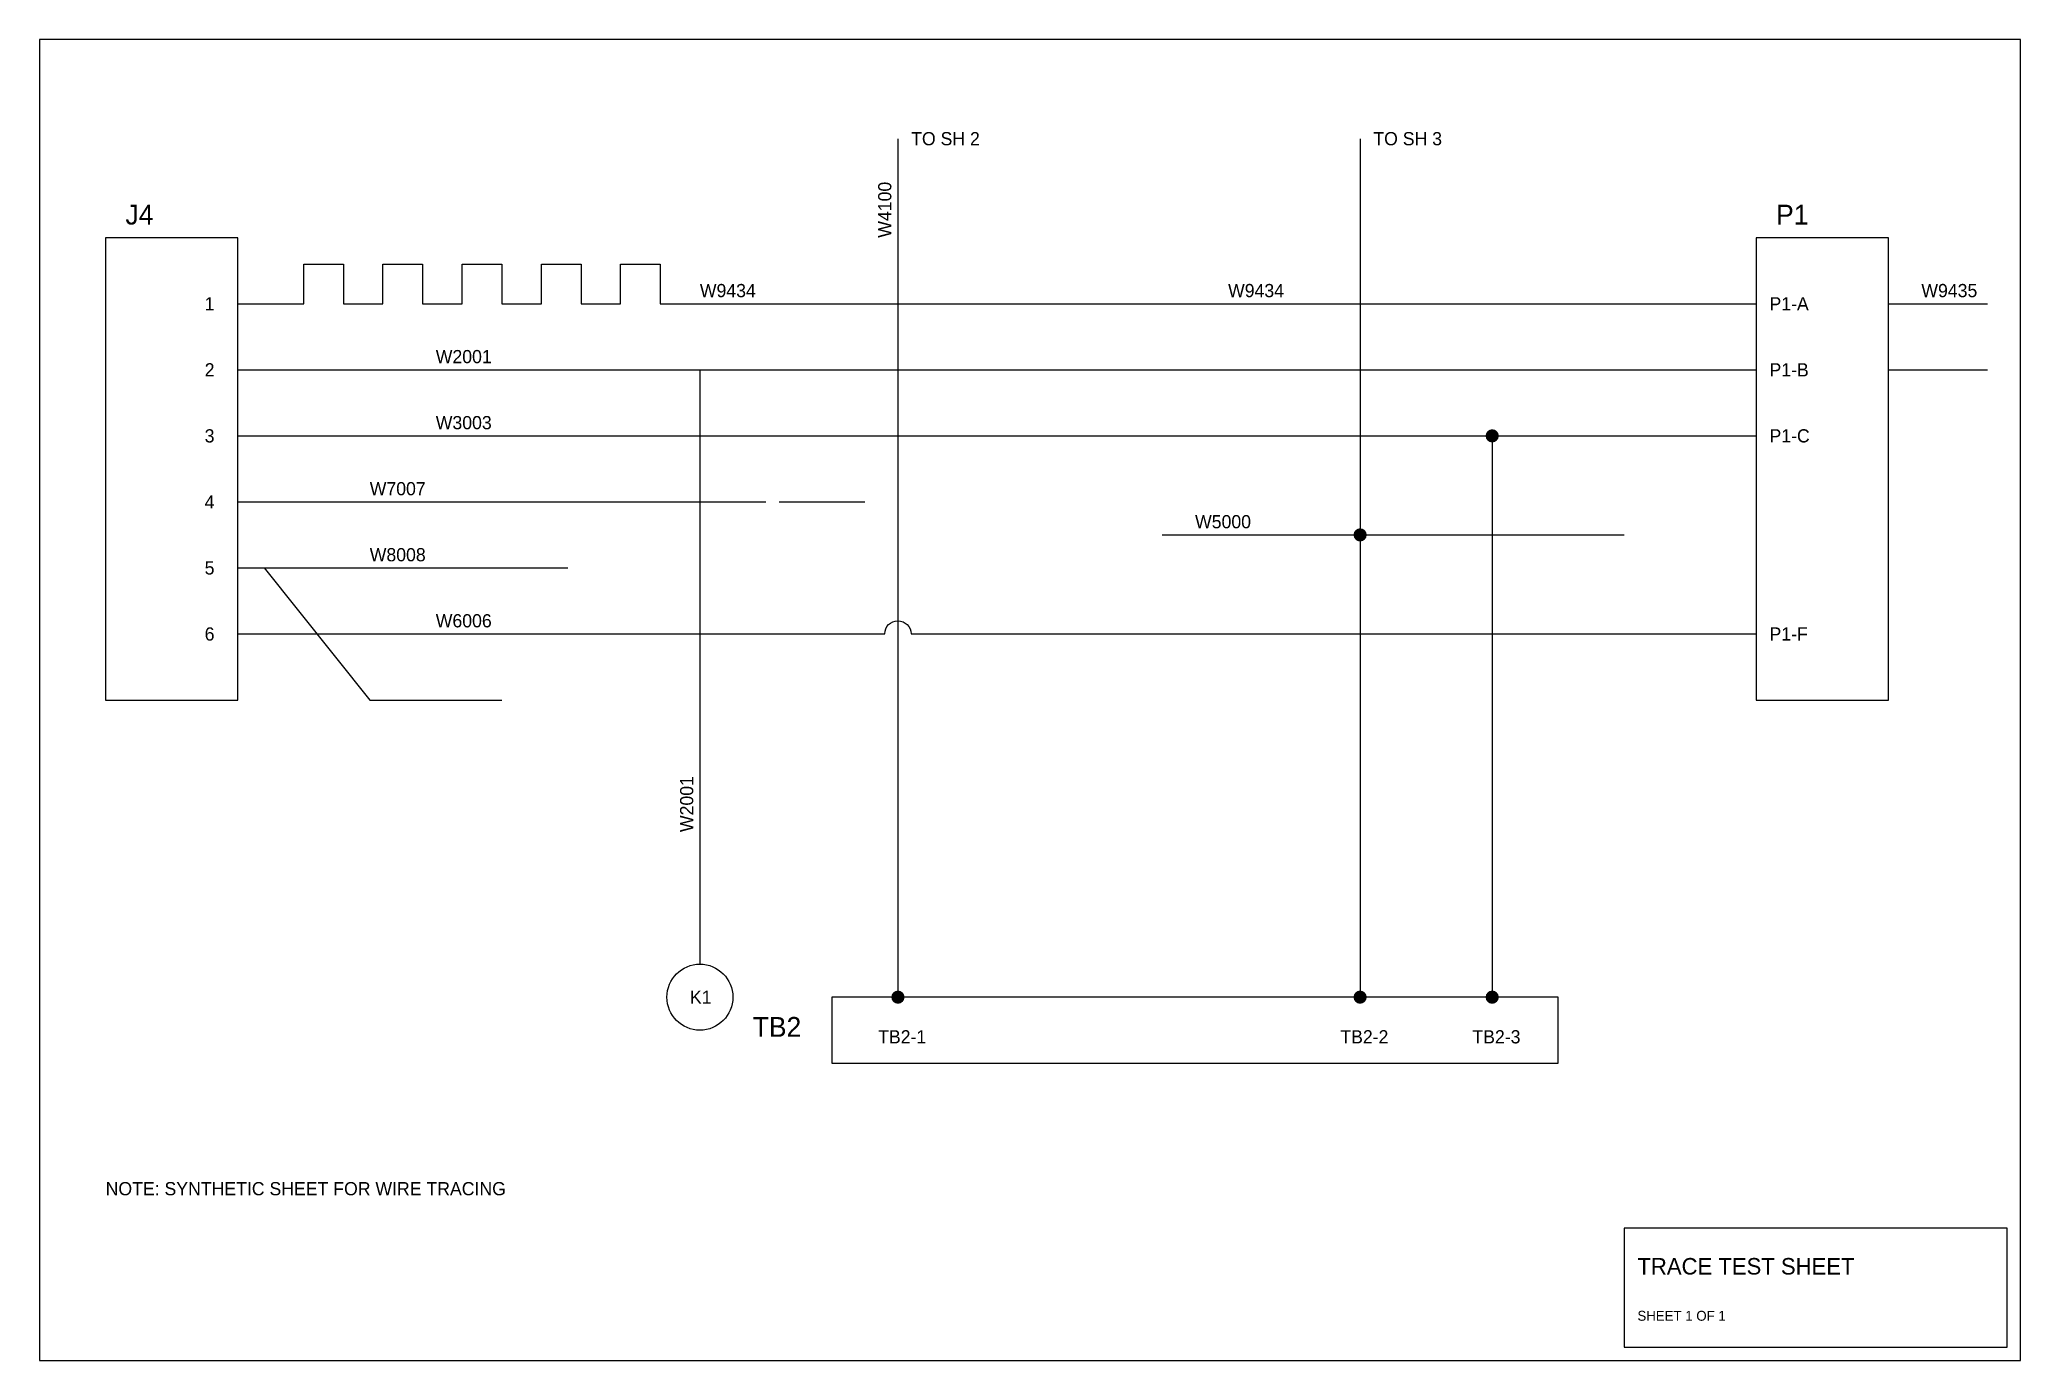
# Model space of a CAD drawing. Header units: metres. Extents: x 0 to 300, y 0 to 200.
import ezdxf

# ---------------------------------------------------------------- set-up
doc = ezdxf.new("R2010")
doc.units = ezdxf.units.M
for name, color, linetype in [('BORDER', 8, 'CONTINUOUS'), ('CELLS', 7, 'CONTINUOUS'), ('COILS', 4, 'CONTINUOUS'), ('DOTS', 3, 'CONTINUOUS'), ('LABELS', 2, 'CONTINUOUS'), ('NOTES', 6, 'CONTINUOUS'), ('WIRES', 3, 'CONTINUOUS')]:
    doc.layers.add(name, color=color, linetype=linetype)

# ---------------------------------------------------------------- blocks, each defined once
blk = doc.blocks.new('J4CONN')
for p, q in [((30, 160), (34, 160)), ((30, 150), (34, 150)), ((30, 140), (34, 140)), ((30, 130), (34, 130)), ((30, 120), (34, 120)), ((30, 110), (34, 110))]:
    blk.add_line(p, q)
blk.add_lwpolyline([(10, 100), (30, 100), (30, 170), (10, 170)], close=True)
for s, height, p in [('J4', 3, (13, 172)), ('1', 2, (25, 159)), ('2', 2, (25, 149)), ('3', 2, (25, 139)), ('4', 2, (25, 129)), ('5', 2, (25, 119)), ('6', 2, (25, 109))]:
    blk.add_text(s, height=height).set_placement(p)
blk = doc.blocks.new('P1CONN')
for p, q in [((256, 160), (260, 160)), ((280, 160), (284, 160)), ((256, 150), (260, 150)), ((280, 150), (284, 150)), ((256, 140), (260, 140)), ((256, 110), (260, 110))]:
    blk.add_line(p, q)
blk.add_lwpolyline([(260, 100), (280, 100), (280, 170), (260, 170)], close=True)
for s, height, p in [('P1', 3, (263, 172)), ('P1-A', 2, (262, 159)), ('P1-B', 2, (262, 149)), ('P1-C', 2, (262, 139)), ('P1-F', 2, (262, 109))]:
    blk.add_text(s, height=height).set_placement(p)
blk = doc.blocks.new('TERMS')
h = blk.add_hatch(color=256)
h.dxf.hatch_style = 1
h.paths.add_polyline_path([(129, 55, 1), (131, 55, 1)])
h = blk.add_hatch(color=256)
h.dxf.hatch_style = 1
h.paths.add_polyline_path([(199, 55, 1), (201, 55, 1)])
h = blk.add_hatch(color=256)
h.dxf.hatch_style = 1
h.paths.add_polyline_path([(219, 55, 1), (221, 55, 1)])
blk.add_lwpolyline([(120, 45), (230, 45), (230, 55), (120, 55)], close=True)
for s, height, p in [('TB2', 3, (108, 49)), ('TB2-1', 2, (127, 48)), ('TB2-2', 2, (197, 48)), ('TB2-3', 2, (217, 48))]:
    blk.add_text(s, height=height).set_placement(p)
blk = doc.blocks.new('TBLOCK')
blk.add_lwpolyline([(240, 2), (298, 2), (298, 20), (240, 20)], close=True)
for s, height, p in [('TRACE TEST SHEET', 2.5, (242, 13)), ('SHEET 1 OF 1', 1.5, (242, 6))]:
    blk.add_text(s, height=height).set_placement(p)

msp = doc.modelspace()

# ---------------------------------------------------------------- hatches: boundary and pattern name
at = {"layer": 'DOTS'}
h = msp.add_hatch(color=256, dxfattribs=at)
h.dxf.hatch_style = 1
h.paths.add_polyline_path([(219, 140, 1), (221, 140, 1)])
h = msp.add_hatch(color=256, dxfattribs=at)
h.dxf.hatch_style = 1
h.paths.add_polyline_path([(199, 125, 1), (201, 125, 1)])

# ---------------------------------------------------------------- linework, layer by layer
at = {"layer": 'BORDER'}
msp.add_lwpolyline([(0, 0), (300, 0), (300, 200), (0, 200), (0, 0)], dxfattribs=at)
at = {"layer": 'COILS'}
msp.add_circle((100, 55), 5, dxfattribs=at)
at = {"layer": 'WIRES'}
for p, q in [((130, 185), (130, 55)), ((200, 185), (200, 55)), ((112, 160), (150, 160)), ((150, 160), (190, 160)), ((190, 160), (220, 160)), ((284, 160), (295, 160)), ((34, 150), (256, 150)), ((100, 150), (100, 60)), ((284, 150), (295, 150)), ((34, 140), (256, 140)), ((220, 140), (220, 55)), ((34, 130), (90, 130)), ((90.02, 130), (110, 130)), ((112, 130), (125, 130)), ((170, 125), (240, 125)), ((34, 120), (80, 120))]:
    msp.add_line(p, q, dxfattribs=at)
for points in [[(34, 160), (40, 160), (40, 166), (46, 166), (46, 160), (52, 160), (52, 166), (58, 166), (58, 160), (64, 160), (64, 166), (70, 166), (70, 160), (76, 160), (76, 166), (82, 166), (82, 160), (88, 160), (88, 166), (94, 166), (94, 160), (112, 160)], [(220, 160), (240, 160), (256, 160)], [(34, 120), (50, 100), (70, 100)]]:
    msp.add_lwpolyline(points, dxfattribs=at)
msp.add_lwpolyline([(34, 110), (128, 110, -1), (132, 110), (256, 110)], format="xyb", dxfattribs=at)

# ---------------------------------------------------------------- block references
at = {"layer": 'CELLS'}
for name in ['J4CONN', 'P1CONN', 'TERMS', 'TBLOCK']:
    msp.add_blockref(name, (0, 0), dxfattribs=at)

# ---------------------------------------------------------------- texts
at = {"layer": 'COILS'}
msp.add_text('K1', height=2, dxfattribs=at).set_placement((98.5, 54))
at = {"layer": 'LABELS'}
for s, p in [('TO SH 2', (132, 184)), ('TO SH 3', (202, 184)), ('W9434', (100, 161)), ('W9434', (180, 161)), ('W9435', (285, 161)), ('W2001', (60, 151)), ('W3003', (60, 141)), ('W7007', (50, 131)), ('W5000', (175, 126)), ('W8008', (50, 121)), ('W6006', (60, 111))]:
    msp.add_text(s, height=2, dxfattribs=at).set_placement(p)
for s, p in [('W4100', (129, 170)), ('W2001', (99, 80))]:
    msp.add_text(s, height=2, rotation=90, dxfattribs=at).set_placement(p)
at = {"layer": 'NOTES'}
msp.add_text('NOTE: SYNTHETIC SHEET FOR WIRE TRACING', height=2, dxfattribs=at).set_placement((10, 25))

doc.saveas('drawing.dxf')
